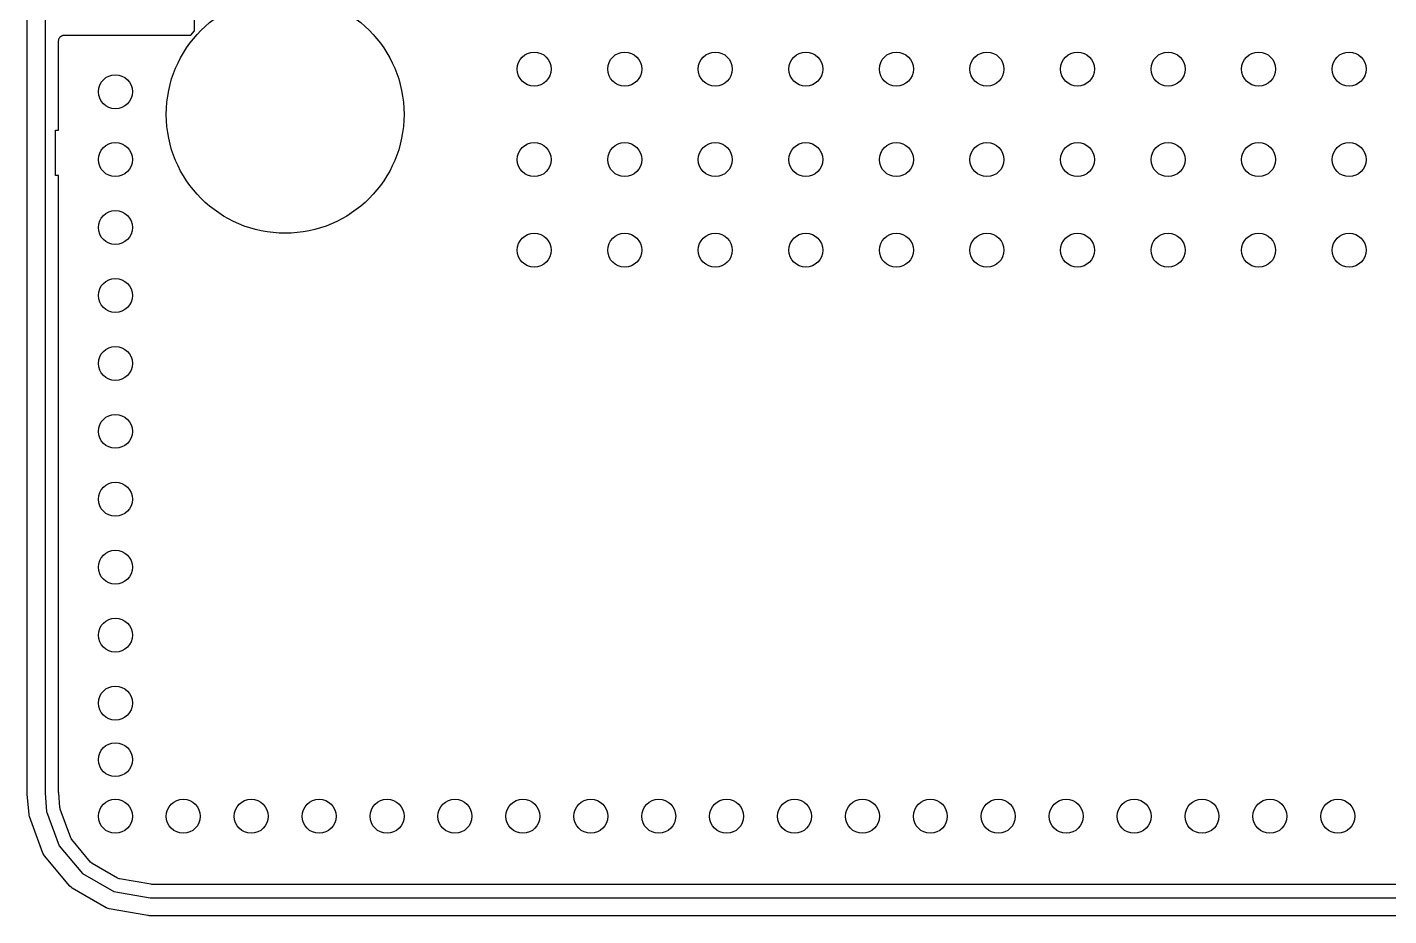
# Model space of a CAD drawing. Extents: x 126.9 to 152.5, y -81.4 to -55.8.
# Drawn here: x 126.9 to 142.18, y -81.38 to -71.41 of the extents above; entities that cross this region are included whole.
import ezdxf

# ---------------------------------------------------------------- set-up
doc = ezdxf.new("R2010")
doc.units = 0
doc.header["$MEASUREMENT"] = 0
doc.layers.add('BLACK', color=7, linetype='CONTINUOUS')

msp = doc.modelspace()

# ---------------------------------------------------------------- linework, layer by layer
at = {"layer": 'BLACK', "linetype": 'CONTINUOUS'}
for p, q in [((126.9, -80.0122), (126.9, -57.1478)), ((127.1, -57.1587), (127.1, -80.0056)), ((128.778, -71.4523), (128.778, -70.4602)), ((128.737, -71.501), (128.778, -71.4523)), ((127.252, -71.5645), (127.253, -71.559)), ((127.252, -72.5678), (127.252, -71.5645)), ((127.253, -71.5535), (127.255, -71.5483)), ((127.253, -71.559), (127.253, -71.5535)), ((127.255, -71.5483), (127.256, -71.5428)), ((127.256, -71.5428), (127.259, -71.538)), ((127.259, -71.538), (127.261, -71.5327)), ((127.261, -71.5327), (127.264, -71.5285)), ((127.264, -71.5285), (127.267, -71.5237)), ((127.267, -71.5237), (127.272, -71.5201)), ((127.272, -71.5201), (127.275, -71.5159)), ((127.275, -71.5159), (127.28, -71.5131)), ((127.28, -71.5131), (127.284, -71.5095)), ((127.284, -71.5095), (127.289, -71.5076)), ((127.289, -71.5076), (127.294, -71.5048)), ((127.294, -71.5048), (127.3, -71.5039)), ((127.3, -71.5039), (127.305, -71.502)), ((127.305, -71.502), (127.31, -71.502)), ((127.31, -71.502), (127.316, -71.501)), ((127.316, -71.501), (128.737, -71.501)), ((127.216, -73.0758), (127.216, -72.5678)), ((127.216, -72.5678), (127.252, -72.5678)), ((127.252, -73.0758), (127.216, -73.0758)), ((127.252, -79.9962), (127.252, -73.0758)), ((126.901, -80.0158), (126.9, -80.0122)), ((126.9, -80.0187), (126.901, -80.0158)), ((126.92, -80.2392), (126.9, -80.0187)), ((127.1, -80.0056), (127.118, -80.2087)), ((127.253, -79.999), (127.252, -79.9962)), ((127.253, -80.0017), (127.253, -79.999)), ((127.267, -80.1671), (127.253, -80.0017)), ((127.269, -80.1751), (127.267, -80.1671)), ((127.271, -80.1833), (127.269, -80.1751)), ((127.388, -80.5063), (127.271, -80.1833)), ((126.923, -80.2519), (126.92, -80.2392)), ((126.925, -80.2647), (126.923, -80.2519)), ((127.076, -80.6792), (126.925, -80.2647)), ((127.118, -80.2087), (127.258, -80.5942)), ((127.392, -80.5133), (127.388, -80.5063)), ((127.258, -80.5942), (127.519, -80.9051)), ((127.399, -80.5254), (127.392, -80.5133)), ((127.611, -80.778), (127.399, -80.5254)), ((127.094, -80.7093), (127.076, -80.6792)), ((127.377, -81.0472), (127.094, -80.7093)), ((127.628, -80.7921), (127.611, -80.778)), ((127.914, -80.957), (127.628, -80.7921)), ((127.519, -80.9051), (127.87, -81.108)), ((127.933, -80.9641), (127.914, -80.957)), ((127.934, -80.9645), (127.933, -80.9641)), ((128.287, -81.0266), (127.934, -80.9645)), ((127.392, -81.0599), (127.377, -81.0472)), ((127.404, -81.0695), (127.392, -81.0599)), ((127.786, -81.29), (127.404, -81.0695)), ((127.87, -81.108), (128.279, -81.18)), ((128.292, -81.0266), (128.287, -81.0266)), ((128.298, -81.0276), (128.292, -81.0266)), ((151.116, -81.0276), (128.298, -81.0276)), ((128.279, -81.18), (151.126, -81.18)), ((127.818, -81.3019), (127.786, -81.29)), ((128.253, -81.3785), (127.818, -81.3019)), ((128.259, -81.3785), (128.253, -81.3785)), ((128.268, -81.38), (128.259, -81.3785)), ((151.132, -81.38), (128.268, -81.38))]:
    msp.add_line(p, q, dxfattribs=at)
at = {"layer": 'BLACK'}
for centre, radius in [((129.794, -72.39), 1.3335), ((129.794, -72.39), 1.3335), ((132.588, -71.882), 0.1905), ((132.588, -71.882), 0.1905), ((133.604, -71.882), 0.1905), ((133.604, -71.882), 0.1905), ((134.62, -71.882), 0.1905), ((134.62, -71.882), 0.1905), ((135.636, -71.882), 0.1905), ((135.636, -71.882), 0.1905), ((136.652, -71.882), 0.1905), ((136.652, -71.882), 0.1905), ((137.668, -71.882), 0.1905), ((137.668, -71.882), 0.1905), ((138.684, -71.882), 0.1905), ((138.684, -71.882), 0.1905), ((139.7, -71.882), 0.1905), ((139.7, -71.882), 0.1905), ((140.716, -71.882), 0.1905), ((140.716, -71.882), 0.1905), ((141.732, -71.882), 0.1905), ((141.732, -71.882), 0.1905), ((127.889, -72.136), 0.1905), ((127.889, -72.136), 0.1905), ((127.889, -72.898), 0.1905), ((127.889, -72.898), 0.1905), ((132.588, -72.898), 0.1905), ((132.588, -72.898), 0.1905), ((133.604, -72.898), 0.1905), ((133.604, -72.898), 0.1905), ((134.62, -72.898), 0.1905), ((134.62, -72.898), 0.1905), ((135.636, -72.898), 0.1905), ((135.636, -72.898), 0.1905), ((136.652, -72.898), 0.1905), ((136.652, -72.898), 0.1905), ((137.668, -72.898), 0.1905), ((137.668, -72.898), 0.1905), ((138.684, -72.898), 0.1905), ((138.684, -72.898), 0.1905), ((139.7, -72.898), 0.1905), ((139.7, -72.898), 0.1905), ((140.716, -72.898), 0.1905), ((140.716, -72.898), 0.1905), ((141.732, -72.898), 0.1905), ((141.732, -72.898), 0.1905), ((127.889, -73.66), 0.1905), ((127.889, -73.66), 0.1905), ((132.588, -73.914), 0.1905), ((132.588, -73.914), 0.1905), ((133.604, -73.914), 0.1905), ((133.604, -73.914), 0.1905), ((134.62, -73.914), 0.1905), ((134.62, -73.914), 0.1905), ((135.636, -73.914), 0.1905), ((135.636, -73.914), 0.1905), ((136.652, -73.914), 0.1905), ((136.652, -73.914), 0.1905), ((137.668, -73.914), 0.1905), ((137.668, -73.914), 0.1905), ((138.684, -73.914), 0.1905), ((138.684, -73.914), 0.1905), ((139.7, -73.914), 0.1905), ((139.7, -73.914), 0.1905), ((140.716, -73.914), 0.1905), ((140.716, -73.914), 0.1905), ((141.732, -73.914), 0.1905), ((141.732, -73.914), 0.1905), ((127.889, -74.422), 0.1905), ((127.889, -74.422), 0.1905), ((127.889, -75.184), 0.1905), ((127.889, -75.184), 0.1905), ((127.889, -75.946), 0.1905), ((127.889, -75.946), 0.1905), ((127.889, -76.708), 0.1905), ((127.889, -76.708), 0.1905), ((127.889, -77.47), 0.1905), ((127.889, -77.47), 0.1905), ((127.889, -78.232), 0.1905), ((127.889, -78.232), 0.1905), ((127.889, -78.994), 0.1905), ((127.889, -78.994), 0.1905), ((127.889, -79.629), 0.1905), ((127.889, -79.629), 0.1905), ((127.889, -80.264), 0.1905), ((127.889, -80.264), 0.1905), ((128.651, -80.264), 0.1905), ((128.651, -80.264), 0.1905), ((129.413, -80.264), 0.1905), ((129.413, -80.264), 0.1905), ((130.175, -80.264), 0.1905), ((130.175, -80.264), 0.1905), ((130.937, -80.264), 0.1905), ((130.937, -80.264), 0.1905), ((131.699, -80.264), 0.1905), ((131.699, -80.264), 0.1905), ((132.461, -80.264), 0.1905), ((132.461, -80.264), 0.1905), ((133.223, -80.264), 0.1905), ((133.223, -80.264), 0.1905), ((133.985, -80.264), 0.1905), ((133.985, -80.264), 0.1905), ((134.747, -80.264), 0.1905), ((134.747, -80.264), 0.1905), ((135.509, -80.264), 0.1905), ((135.509, -80.264), 0.1905), ((136.271, -80.264), 0.1905), ((136.271, -80.264), 0.1905), ((137.033, -80.264), 0.1905), ((137.033, -80.264), 0.1905), ((137.795, -80.264), 0.1905), ((137.795, -80.264), 0.1905), ((138.557, -80.264), 0.1905), ((138.557, -80.264), 0.1905), ((139.319, -80.264), 0.1905), ((139.319, -80.264), 0.1905), ((140.081, -80.264), 0.1905), ((140.081, -80.264), 0.1905), ((140.843, -80.264), 0.1905), ((140.843, -80.264), 0.1905), ((141.605, -80.264), 0.1905), ((141.605, -80.264), 0.1905)]:
    msp.add_circle(centre, radius, dxfattribs=at)

doc.saveas('drawing.dxf')
